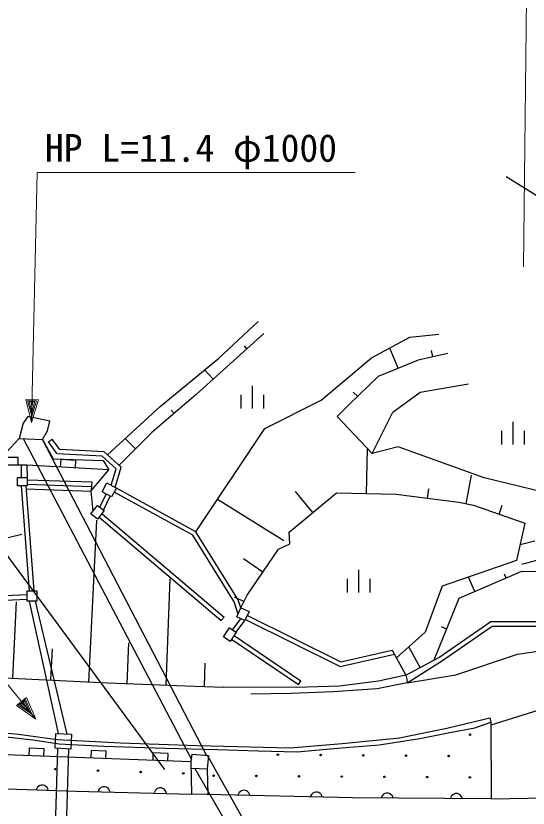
# Model space of a CAD drawing. Units: millimetres, scale not verified. Extents: x 40000 to 680000, y 20000 to 380000.
# Drawn here: x 460944 to 494883, y 265844 to 318326 of the extents above; entities that cross this region are included whole.
import ezdxf
from ezdxf.enums import TextEntityAlignment as Align

# ---------------------------------------------------------------- set-up
doc = ezdxf.new("R2010")
doc.units = ezdxf.units.MM
doc.header["$LTSCALE"] = 1000
for name, color, linetype, lineweight in [('M-BGD', 7, 'Continuous', 25), ('M-STR-HTXT', 7, 'Continuous', 13), ('M-STR-STRC', 7, 'Continuous', 25)]:
    doc.layers.add(name, color=color, linetype=linetype, lineweight=lineweight)
doc.styles.add('ＭＳ ゴシック', font='')
doc.styles.get('ＭＳ ゴシック').set_extended_font_data('MS Gothic')

msp = doc.modelspace()

# ---------------------------------------------------------------- linework, layer by layer
at = {"layer": 'M-BGD'}
for p, q in [((474369, 295632), (477007, 298086)), ((477375, 297288), (472897, 293239)), ((487049, 297039), (488964, 297235)), ((484497, 295665), (487049, 297039)), ((476256, 296276), (476092, 296457)), ((486264, 294978), (485717, 296321)), ((488571, 295738), (488475, 296166)), ((470504, 292441), (474369, 295632)), ((481160, 292867), (484497, 295665)), ((487589, 295518), (484939, 294438)), ((489553, 295959), (487589, 295518)), ((474016, 294251), (473452, 294875)), ((484939, 294438), (483025, 292573)), ((487737, 293407), (490927, 293947)), ((476599, 293826), (476599, 292326)), ((483589, 293113), (483300, 293407)), ((485921, 292082), (487737, 293407)), ((472897, 293239), (469952, 290724)), ((475849, 293226), (475849, 292326)), ((477349, 293226), (477349, 292326)), ((477429, 291002), (481160, 292867)), ((467012, 289257), (470504, 292441)), ((483025, 292573), (482239, 291787)), ((471424, 291981), (471241, 292196)), ((484546, 289333), (485921, 292082)), ((461421, 291350), (461170, 290336)), ((461735, 291782), (461421, 291350)), ((463188, 291468), (461735, 291782)), ((463031, 290839), (463188, 291468)), ((482239, 291787), (484546, 289333)), ((493873, 291441), (493873, 289941)), ((462701, 290258), (463031, 290839)), ((472879, 284155), (477429, 291002)), ((493123, 290841), (493123, 289941)), ((494623, 290841), (494623, 289941)), ((459521, 288569), (461170, 290336)), ((461170, 290336), (462701, 290258)), ((461437, 290323), (472578, 269068)), ((462701, 290258), (463424, 288994)), ((473580, 269347), (462701, 290258)), ((463114, 290116), (463358, 290291)), ((463849, 289603), (463358, 290291)), ((469952, 290724), (467780, 288555)), ((468866, 289639), (468182, 290324)), ((463689, 289311), (463114, 290116)), ((486264, 289775), (484546, 289333)), ((491958, 287714), (486264, 289775)), ((466671, 289162), (463689, 289311)), ((466793, 289456), (463849, 289603)), ((467922, 288425), (466793, 289456)), ((484165, 286690), (484240, 289659)), ((461100, 289069), (460100, 289069)), ((461100, 288569), (461100, 289069)), ((463424, 288994), (466722, 288876)), ((463919, 288941), (463890, 288441)), ((464918, 288883), (463919, 288941)), ((464889, 288383), (464918, 288883)), ((467581, 288331), (466671, 289162)), ((466722, 288876), (467099, 288255)), ((461288, 288569), (459521, 288569)), ((461680, 288569), (461288, 288569)), ((461288, 288569), (461303, 287741)), ((467099, 288255), (461680, 288569)), ((461680, 288569), (461696, 287741)), ((465921, 286842), (467099, 288255)), ((467254, 287235), (467581, 288331)), ((467524, 287090), (467922, 288425)), ((461058, 287201), (461058, 287741)), ((461058, 287741), (461696, 287741)), ((461696, 287741), (461696, 287201)), ((490775, 286012), (491139, 287893)), ((495884, 286781), (491958, 287714)), ((461696, 287201), (461058, 287201)), ((461296, 287201), (461836, 280231)), ((461597, 287201), (462137, 280231)), ((461696, 287597), (465969, 287449)), ((461696, 287297), (465959, 287149)), ((465959, 287149), (465921, 286842)), ((465969, 287449), (465959, 287149)), ((466653, 286808), (466966, 287391)), ((466966, 287391), (467604, 287047)), ((461613, 286997), (465921, 286842)), ((465921, 286842), (466050, 285507)), ((466508, 285776), (466919, 286647)), ((467291, 286465), (466653, 286808)), ((467604, 287047), (467291, 286465)), ((472666, 283930), (467460, 286784)), ((472879, 284155), (467604, 287047)), ((479048, 284126), (482189, 286740)), ((480619, 285433), (479469, 286814)), ((482189, 286740), (486142, 286640)), ((486142, 286640), (490288, 286106)), ((488215, 286373), (488296, 287003)), ((466751, 285587), (467190, 286519)), ((478696, 283561), (474302, 286295)), ((490288, 286106), (491262, 285917)), ((465917, 285336), (466353, 285896)), ((466353, 285896), (466794, 285553)), ((466794, 285553), (466358, 284992)), ((491262, 285917), (494654, 284724)), ((492958, 285321), (493168, 285917)), ((466358, 284992), (465917, 285336)), ((466458, 285120), (474548, 278266)), ((466652, 285349), (474742, 278495)), ((465782, 274199), (466305, 284919)), ((494654, 284724), (494120, 282242)), ((459763, 283620), (461352, 283982)), ((475403, 279512), (472666, 283930)), ((475677, 279640), (472879, 284155)), ((479098, 283347), (479048, 284126)), ((476259, 279955), (478344, 282995)), ((478344, 282995), (479098, 283347)), ((477302, 281475), (476023, 282352)), ((494120, 282242), (489189, 280546)), ((483654, 281632), (483654, 280132)), ((490314, 279755), (494460, 281545)), ((493424, 281098), (493322, 281334)), ((494460, 281545), (496855, 281517)), ((470900, 273992), (471166, 281043)), ((482904, 281032), (482904, 280132)), ((484404, 281032), (484404, 280132)), ((491351, 280202), (490942, 281149)), ((489189, 280546), (488052, 277493)), ((459413, 279890), (461696, 279989)), ((461696, 279544), (461696, 280231)), ((461696, 280231), (462334, 280231)), ((462334, 280231), (462334, 279544)), ((476057, 279530), (475428, 279829)), ((475854, 279105), (476259, 279955)), ((488658, 275659), (490314, 279755)), ((459431, 279591), (461696, 279689)), ((460751, 274444), (460998, 279513)), ((462334, 279544), (461696, 279544)), ((461830, 279544), (463742, 270784)), ((462223, 279544), (464329, 270756)), ((475672, 278703), (475403, 279512)), ((475854, 279105), (475677, 279640)), ((475586, 278513), (475854, 279105)), ((475854, 279105), (476394, 278860)), ((476394, 278860), (476125, 278268)), ((474548, 278266), (474742, 278495)), ((475294, 277661), (475846, 278395)), ((475544, 277494), (476125, 278268)), ((476125, 278268), (475586, 278513)), ((476159, 278341), (482426, 275227)), ((476283, 278615), (482464, 275543)), ((488967, 275825), (492400, 278199)), ((492400, 278199), (496988, 278199)), ((474702, 277188), (475102, 277789)), ((475102, 277789), (475544, 277494)), ((489133, 275575), (492494, 277899)), ((489486, 277707), (489133, 277849)), ((492494, 277899), (496955, 277899)), ((475144, 276894), (474702, 277188)), ((475544, 277494), (475144, 276894)), ((475400, 277277), (479830, 274282)), ((488052, 277493), (486152, 275805)), ((468326, 274089), (468428, 276791)), ((475233, 277028), (479662, 274033)), ((463266, 274322), (463368, 276405)), ((482464, 275543), (485872, 276312)), ((485872, 276312), (486786, 274654)), ((487722, 275157), (486979, 276540)), ((494167, 276043), (497357, 276533)), ((482426, 275227), (486023, 276038)), ((486786, 274654), (488967, 275825)), ((486875, 274147), (489133, 275575)), ((490093, 274668), (494167, 276043)), ((473439, 273906), (473485, 275450)), ((459493, 274506), (467039, 274138)), ((486786, 274654), (484964, 274246)), ((486786, 274654), (486836, 274382)), ((486875, 274147), (490093, 274668)), ((467039, 274138), (472186, 273943)), ((479662, 274033), (479830, 274282)), ((484964, 274246), (482388, 273932)), ((486875, 274147), (484872, 273754)), ((486836, 274382), (486875, 274147)), ((472186, 273943), (474692, 273869)), ((479530, 273838), (474692, 273869)), ((479179, 273440), (476509, 273401)), ((481967, 273558), (479179, 273440)), ((482388, 273932), (479530, 273838)), ((484872, 273754), (481967, 273558)), ((495581, 272345), (492414, 271348)), ((489489, 271152), (492344, 271832)), ((491356, 271168), (492413, 271540)), ((492344, 271832), (492413, 271540)), ((492413, 271540), (492424, 266456)), ((455923, 271242), (461112, 270739)), ((486351, 270493), (489489, 271152)), ((487716, 270451), (489691, 270854)), ((489691, 270854), (491356, 271168)), ((459302, 270679), (462067, 270378)), ((461112, 270739), (463692, 270399)), ((462067, 270378), (463822, 270106)), ((463548, 269809), (463595, 270791)), ((463595, 270791), (464625, 270742)), ((463692, 270399), (467887, 270180)), ((464625, 270742), (464579, 269760)), ((482554, 270121), (486384, 270498)), ((485015, 270043), (487716, 270451)), ((461829, 269811), (461810, 269312)), ((462828, 269774), (461829, 269811)), ((462809, 269274), (462828, 269774)), ((463697, 269802), (463352, 258394)), ((464579, 269760), (463548, 269809)), ((463822, 270106), (466775, 269949)), ((464436, 269767), (464088, 258394)), ((466775, 269949), (470859, 269823)), ((467887, 270180), (472967, 269992)), ((470859, 269823), (474272, 269728)), ((472967, 269992), (479117, 269840)), ((479117, 269840), (482554, 270121)), ((479581, 269571), (482251, 269823)), ((482251, 269823), (485015, 270043)), ((472559, 268906), (460260, 269370)), ((465929, 269657), (465910, 269157)), ((466928, 269619), (465929, 269657)), ((466909, 269119), (466928, 269619)), ((470029, 269502), (470010, 269002)), ((471028, 269464), (470029, 269502)), ((471009, 268965), (471028, 269464)), ((472559, 268906), (472618, 269430)), ((472618, 269430), (473717, 269336)), ((473717, 269336), (473623, 268456)), ((480120, 257834), (473641, 269342)), ((474272, 269728), (477005, 269634)), ((477005, 269634), (479581, 269571)), ((472610, 266770), (472559, 268906)), ((472569, 268488), (473623, 268456)), ((472810, 268481), (479416, 256952)), ((473623, 268456), (473655, 266745)), ((455990, 267260), (464922, 266965)), ((462324, 267147), (462289, 267052)), ((462375, 267225), (462324, 267147)), ((462458, 267303), (462375, 267225)), ((462539, 267348), (462458, 267303)), ((462636, 267377), (462539, 267348)), ((462764, 267372), (462636, 267377)), ((462859, 267337), (462764, 267372)), ((462937, 267287), (462859, 267337)), ((463015, 267204), (462937, 267287)), ((463060, 267123), (463015, 267204)), ((466552, 267189), (466471, 267111)), ((466633, 267235), (466552, 267189)), ((466730, 267266), (466633, 267235)), ((466858, 267263), (466730, 267266)), ((466953, 267229), (466858, 267263)), ((467032, 267180), (466953, 267229)), ((467111, 267098), (467032, 267180)), ((470364, 267162), (470283, 267115)), ((470460, 267192), (470364, 267162)), ((470588, 267189), (470460, 267192)), ((470684, 267155), (470588, 267189)), ((470763, 267106), (470684, 267155)), ((463089, 267026), (463060, 267123)), ((464922, 266965), (472610, 266770)), ((466421, 267032), (466387, 266936)), ((466471, 267111), (466421, 267032)), ((467157, 267017), (467111, 267098)), ((467187, 266920), (467157, 267017)), ((470152, 266958), (470118, 266863)), ((470201, 267037), (470152, 266958)), ((470283, 267115), (470201, 267037)), ((470841, 267024), (470763, 267106)), ((470887, 266943), (470841, 267024)), ((470917, 266847), (470887, 266943)), ((483251, 266519), (472610, 266770)), ((475688, 266793), (475654, 266698)), ((475738, 266872), (475688, 266793)), ((475820, 266950), (475738, 266872)), ((475901, 266997), (475820, 266950)), ((475998, 267026), (475901, 266997)), ((476126, 267023), (475998, 267026)), ((476221, 266989), (476126, 267023)), ((476300, 266939), (476221, 266989)), ((476378, 266857), (476300, 266939)), ((476424, 266776), (476378, 266857)), ((476454, 266679), (476424, 266776)), ((480487, 266680), (480452, 266585)), ((480537, 266759), (480487, 266680)), ((480618, 266837), (480537, 266759)), ((480700, 266883), (480618, 266837)), ((480796, 266913), (480700, 266883)), ((480924, 266910), (480796, 266913)), ((481019, 266876), (480924, 266910)), ((481098, 266826), (481019, 266876)), ((481176, 266744), (481098, 266826)), ((481222, 266663), (481176, 266744)), ((481252, 266566), (481222, 266663)), ((485226, 266682), (485177, 266602)), ((485306, 266761), (485226, 266682)), ((485387, 266809), (485306, 266761)), ((485483, 266840), (485387, 266809)), ((485611, 266839), (485483, 266840)), ((485707, 266806), (485611, 266839)), ((485786, 266758), (485707, 266806)), ((485866, 266677), (485786, 266758)), ((485913, 266597), (485866, 266677)), ((489812, 266650), (489763, 266571)), ((489892, 266730), (489812, 266650)), ((489973, 266777), (489892, 266730)), ((490069, 266809), (489973, 266777)), ((490197, 266808), (490069, 266809)), ((490293, 266775), (490197, 266808)), ((490372, 266726), (490293, 266775)), ((490452, 266646), (490372, 266726)), ((490499, 266566), (490452, 266646)), ((492424, 266456), (483251, 266519)), ((485177, 266602), (485144, 266506)), ((485944, 266501), (485913, 266597)), ((489763, 266571), (489731, 266475)), ((490531, 266469), (490499, 266566)), ((492424, 266456), (498879, 266593))]:
    msp.add_line(p, q, dxfattribs=at)
for points in [[(493417, 307691), (495638, 306321)], [(494347, 283298), (495329, 283554)], [(494473, 282005), (495459, 282274), (496445, 282434), (496989, 282435), (497774, 282294), (498346, 282088), (499065, 281705), (500496, 280573), (501995, 279586), (506866, 277895)]]:
    msp.add_lwpolyline(points, dxfattribs=at)
for centre in [(491038, 270709), (478301, 269382), (481130, 269362), (483958, 269343), (486786, 269323), (489615, 269304), (463555, 268425), (466382, 268332), (469209, 268239), (472036, 268146), (474049, 267996), (476877, 267977), (479706, 267958), (482534, 267938), (485362, 267919), (488191, 267900), (491019, 267880)]:
    msp.add_circle(centre, 50, dxfattribs=at)
at = {"layer": 'M-STR-HTXT'}
for p, q in [((494815, 324234), (494576, 301706)), ((461985, 291397), (462361, 307947)), ((462361, 307947), (483417, 307947)), ((462273, 271746), (435220, 304754)), ((461985, 291397), (461599, 292906)), ((461599, 292906), (462439, 292887)), ((462439, 292887), (461985, 291397)), ((461995, 291817), (461718, 292844)), ((461718, 292844), (462318, 292830)), ((462000, 292057), (461837, 292781)), ((461837, 292781), (462197, 292773)), ((462008, 292417), (461955, 292718)), ((461955, 292718), (462075, 292716)), ((462318, 292830), (461995, 291817)), ((462197, 292773), (462000, 292057)), ((462075, 292716), (462008, 292417)), ((460997, 272639), (461647, 273172)), ((461128, 272669), (461592, 273049)), ((461259, 272699), (461537, 272927)), ((461537, 272927), (461855, 272256)), ((461592, 273049), (462007, 272070)), ((461647, 273172), (462273, 271746)), ((462273, 271746), (460997, 272639)), ((462007, 272070), (461128, 272669)), ((461855, 272256), (461259, 272699)), ((461390, 272728), (461483, 272805)), ((461626, 272534), (461390, 272728)), ((461483, 272805), (461626, 272534))]:
    msp.add_line(p, q, dxfattribs=at)
at = {"layer": 'M-STR-STRC'}
msp.add_line((444327, 304349), (470785, 268401), dxfattribs=at)

# ---------------------------------------------------------------- texts
at = {"layer": 'M-STR-HTXT', "style": 'ＭＳ ゴシック'}
msp.add_text('HP L=11.4 φ1000', height=1833, dxfattribs=at).set_placement((462870, 308110), align=Align.BOTTOM_LEFT)

doc.saveas('drawing.dxf')
